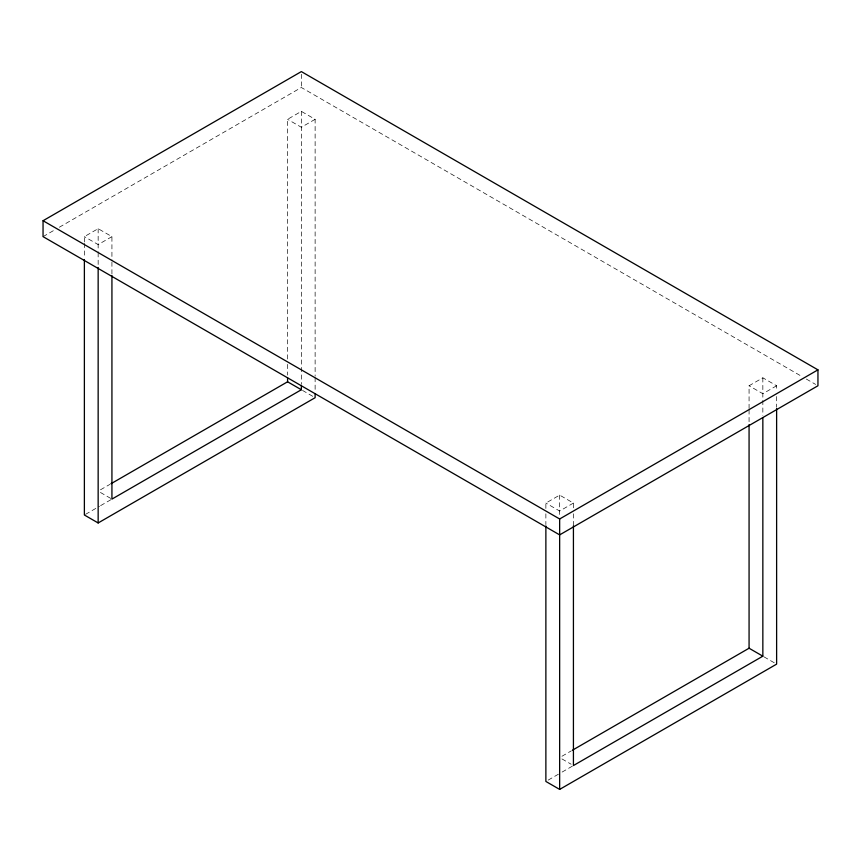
<?xml version="1.0" encoding="UTF-8"?>
<svg xmlns="http://www.w3.org/2000/svg" width="861" height="861" viewBox="0 0 861 861"><rect width="100%" height="100%" fill="white"/><g stroke="black" fill="none" stroke-linecap="round" stroke-linejoin="round"><path stroke-width="0.65" stroke-dasharray="4.3 3.23" d="M43.05 236.635L54.684 229.919M59.344 227.229L301.35 87.499L801.656 376.354M84.378 242.006L84.378 236.635L98.154 228.682L111.93 236.635L111.93 260.732M287.574 359.026L287.574 119.313L301.35 111.36L315.126 119.313L315.126 376.182M111.93 236.635L98.154 244.589L84.378 236.635M315.126 119.313L301.35 127.267L287.574 119.313M100.479 489.801L109.777 484.442M85.54 514.34L99.456 506.3M100.619 505.633L111.069 499.606M545.874 508.453L545.874 503.072L559.65 495.118L573.426 503.072L573.426 508.431M749.07 408.523L749.07 385.76L762.846 377.807L776.622 385.76L776.622 391.142M573.426 503.072L559.65 511.025L545.874 503.072M776.622 385.76L762.846 393.714L749.07 385.76M561.975 756.249L571.273 750.878M548.199 780.109L560.952 772.737M562.115 772.069L572.565 766.042M806.316 379.044L815.625 384.415M302.502 390.399L312.834 396.372M763.998 656.846L776.622 664.132M100.446 492.47L110.778 498.433M561.942 758.918L571.134 764.213M776.622 396.523L776.622 407.275M762.846 377.807L762.846 415.465M749.07 409.868L749.07 423.257M573.426 513.791L573.426 525.834M559.65 495.118L559.65 516.546M545.874 513.834L545.874 524.586M315.126 377.527L315.126 390.969M301.35 74.25L301.35 87.499M301.35 111.36L301.35 384.383M287.574 364.375L287.574 375.095M111.93 262.078L111.93 274.132M98.154 228.682L98.154 251.304M98.154 252.65L98.154 266.178M84.378 243.351L84.378 258.149"/><path stroke-width="1.29" d="M43.05 220.728L301.35 71.592L817.95 369.853L817.95 385.76L559.65 534.885L43.05 236.635L43.05 220.728L559.65 518.979L817.95 369.853M110.94 483.764L287.574 381.789L301.35 389.742L301.35 385.728M301.35 389.742L111.93 499.1L111.93 275.466M84.378 259.495L84.378 515.007L98.154 522.961L315.126 397.696L315.126 393.66M572.436 750.211L749.07 648.225L762.846 656.179L762.846 417.822M762.846 656.179L573.426 765.547L573.426 525.834M545.874 525.931L545.874 781.454L559.65 789.408L776.622 664.132L776.622 408.62M749.07 424.591L749.07 648.225M559.65 518.979L559.65 789.408M287.574 377.775L287.574 381.789M98.154 267.448L98.154 522.961"/></g></svg>
